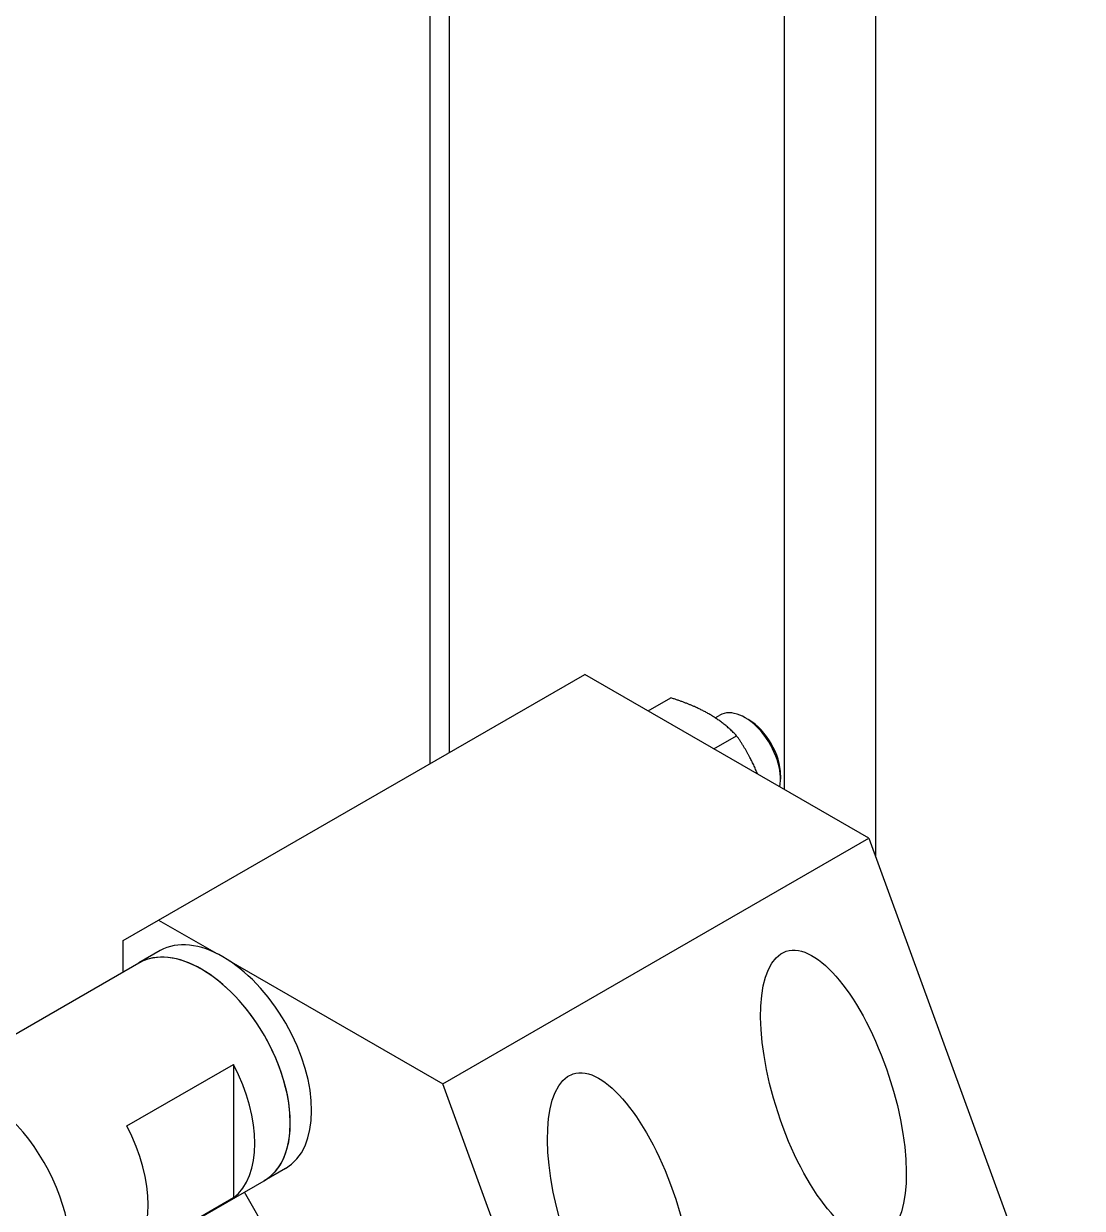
# Model space of a CAD drawing. Header units: millimetres. Extents: x 0 to 7722, y 0 to 5460.
# Drawn here: x 4842.5 to 4947.9, y 3623.4 to 3741.3 of the extents above; entities that cross this region are included whole.
import ezdxf

# ---------------------------------------------------------------- set-up
doc = ezdxf.new("R2010")
doc.units = ezdxf.units.MM
doc.header["$LTSCALE"] = 5
doc.layers.get('0').update_dxf_attribs({"linetype": 'CONTINUOUS'})

# ---------------------------------------------------------------- blocks, each defined once
blk = doc.blocks.new('RWFWFWEWEFWEFWEF')
for p, q in [((374.34, 196.63), (374.34, 34.48)), ((407.72, 30.82), (407.72, 192.18)), ((416.77, 182.59), (416.77, 24.23)), ((372.47, 33.4), (372.47, 167.75)), ((345.42, 17.83), (387.85, 42.26)), ((416.13, 25.97), (387.85, 42.26)), ((394.16, 38.63), (396.42, 39.93)), ((400.83, 37.94), (401.3, 38.21)), ((404.16, 37.75), (403.81, 37.96)), ((400.69, 34.87), (402.95, 36.17)), ((407.33, 32.25), (407.33, 31.84)), ((373.71, 1.54), (416.13, 25.97)), ((416.13, 25.97), (444.42, -51.63)), ((341.89, 15.78), (345.42, 17.83)), ((345.42, 17.83), (351.22, 14.49)), ((341.89, 12.65), (341.89, 15.78)), ((345.58, 14.78), (343.46, 13.56)), ((321.54, 0.93), (343.46, 13.56)), ((352.42, 13.8), (373.71, 1.54)), ((342.28, -2.65), (352.88, 3.46)), ((352.88, 3.46), (352.88, -9.82)), ((398.45, -66.36), (373.71, 1.54)), ((358.06, -6.89), (355.94, -8.11)), ((334.02, -20.73), (355.94, -8.11)), ((359.56, -18.93), (353.97, -9.24)), ((352.88, -9.82), (342.28, -15.93))]:
    blk.add_line(p, q)
for centre, major_axis, start_param, end_param in [((403.79, 33.88), (-2.5, 4.33), 3.732314, 6.283185), ((404.15, 34.08), (2.25, -3.9), 0.787332, 2.354261), ((349.7, 2.72), (-6.24, 10.83), 3.141593, 6.283185), ((349.7, 2.72), (6.24, -10.83), 0, 3.141593), ((351.82, 3.95), (-6.24, 10.83), 3.141593, 6.283185), ((346.16, 0.69), (6.24, -10.83), 0.079849, 1.494815), ((327.78, -9.9), (-6.24, 10.83), 2.354261, 7.070517), ((335.56, -5.42), (6.24, -10.83), 0.079849, 1.494815)]:
    blk.add_ellipse(centre, major_axis=major_axis, ratio=0.578093, start_param=start_param, end_param=end_param)
for centre in [(412.6, 0.46), (391.38, -11.75)]:
    blk.add_ellipse(centre, major_axis=(4.7, -14.26), ratio=0.387149)
for points, weights in [([(400.19, 38.34), (398.67, 39.21), (396.42, 39.93)], [1, 1.0379548493, 1]), ([(402.95, 36.17), (401.7, 37.47), (400.19, 38.34)], [1, 1.0379548493, 1]), ([(405.04, 32.36), (404.29, 34.25), (402.95, 36.17)], [1.00199708873, 1.03692855402, 1])]:
    blk.add_rational_spline(points, weights, degree=2)

msp = doc.modelspace()

# ---------------------------------------------------------------- block references
msp.add_blockref('RWFWFWEWEFWEFWEF', (4510.5, 3634.26))

doc.saveas('drawing.dxf')
